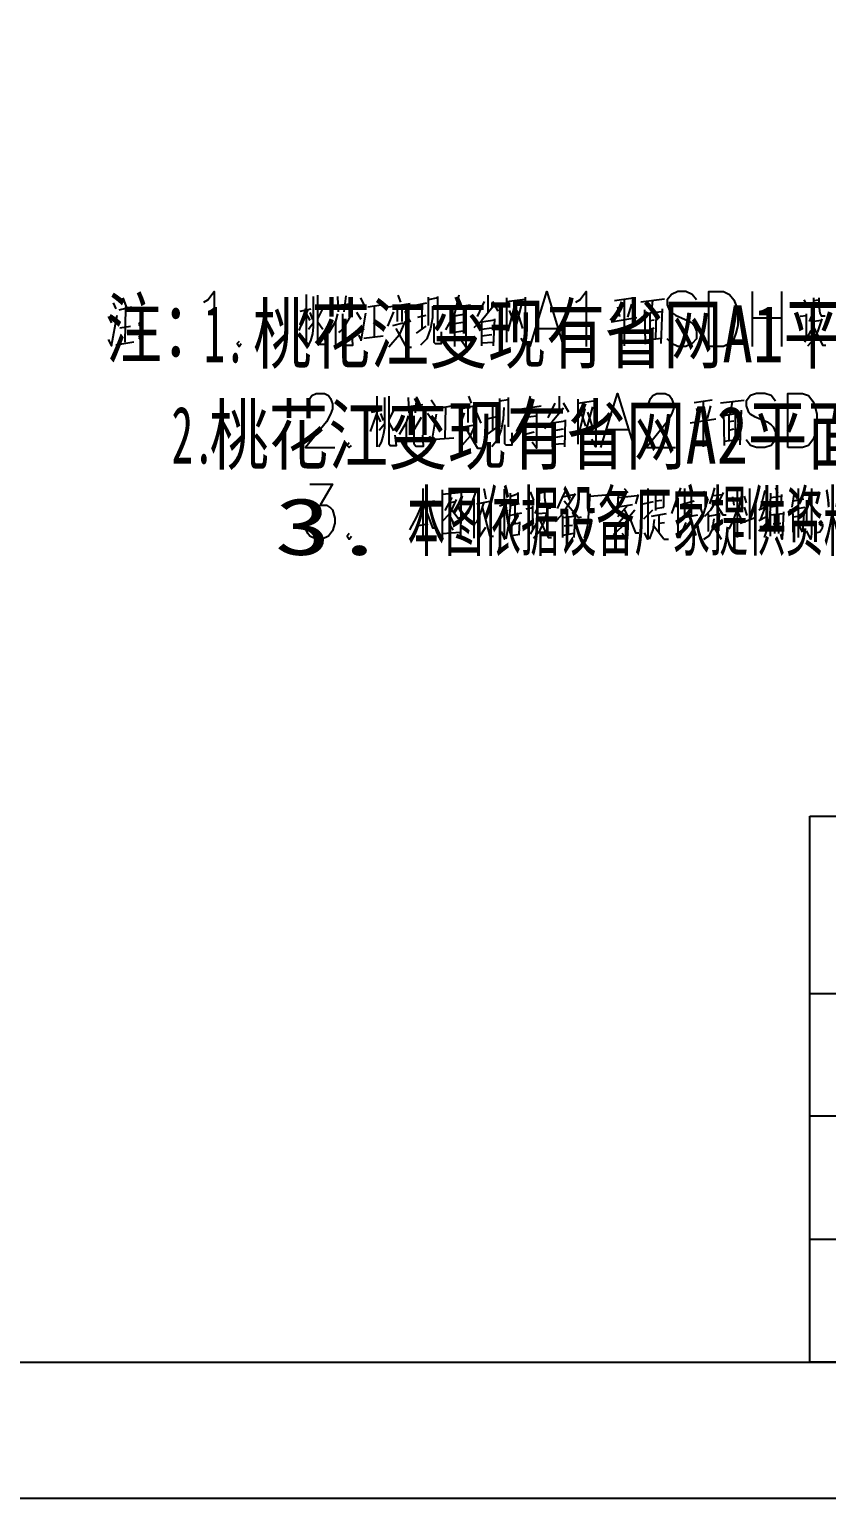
# Model space of a CAD drawing. Header units: metres. Extents: x 17 to 1264, y 17 to 859.
# Drawn here: x 506.6 to 672.3, y 16.8 to 322.2 of the extents above; entities that cross this region are included whole.
import ezdxf

# ---------------------------------------------------------------- set-up
doc = ezdxf.new("R2010")
doc.units = ezdxf.units.M
for name, color, linetype in [('LINES', 7, 'Continuous'), ('POLYLINES', 4, 'Continuous'), ('RECTS', 7, 'Continuous'), ('TEXTS', 3, 'Continuous')]:
    doc.layers.add(name, color=color, linetype=linetype)

msp = doc.modelspace()

# ---------------------------------------------------------------- linework, layer by layer
at = {"layer": 'LINES'}
for p, q in [((526.026, 266.4), (526.746, 264.528)), ((564.186, 267.12), (564.186, 256.608)), ((565.626, 266.688), (565.626, 260.208)), ((570.666, 266.688), (570.81, 263.52)), ((572.394, 266.832), (571.962, 263.52)), ((575.418, 266.4), (576.138, 264.96)), ((583.194, 266.976), (583.77, 265.536)), ((589.53, 266.544), (589.53, 260.64)), ((591.546, 266.4), (589.53, 265.968)), ((591.546, 260.64), (591.546, 266.688)), ((599.754, 262.512), (601.194, 265.68)), ((601.914, 266.976), (601.914, 263.52)), ((604.074, 263.664), (602.922, 265.68)), ((605.802, 266.4), (605.802, 257.184)), ((605.802, 265.68), (609.69, 266.112)), ((628.266, 265.824), (632.154, 266.4)), ((630.282, 265.968), (630.282, 256.464)), ((638.634, 266.112), (633.738, 265.536)), ((635.898, 263.232), (636.186, 265.824)), ((656.922, 256.32), (656.922, 267.696)), ((662.97, 267.696), (662.97, 256.32)), ((667.578, 265.968), (668.442, 264.384)), ((669.594, 266.4), (669.594, 264.24)), ((669.594, 265.824), (670.746, 265.968)), ((524.01, 265.392), (524.586, 264.096)), ((525.306, 263.952), (527.898, 264.528)), ((526.602, 264.24), (526.458, 257.184)), ((564.186, 263.52), (562.602, 259.632)), ((562.89, 263.664), (565.194, 264.096)), ((564.186, 263.088), (564.906, 261.792)), ((564.906, 263.376), (565.482, 261.936)), ((567.786, 264.528), (566.49, 262.08)), ((569.226, 264.672), (573.69, 265.248)), ((575.562, 261.936), (574.698, 263.376)), ((575.562, 257.472), (576.57, 263.232)), ((577.002, 264.528), (579.738, 264.96)), ((578.298, 264.672), (578.298, 258.336)), ((582.33, 263.52), (581.034, 260.496)), ((581.322, 264.528), (585.786, 265.248)), ((583.05, 264.672), (583.05, 261.504)), ((584.058, 264.96), (584.058, 261.504)), ((584.634, 263.664), (585.786, 261.36)), ((587.226, 264.96), (589.242, 265.392)), ((587.37, 262.368), (589.098, 262.8)), ((588.234, 259.92), (588.234, 265.104)), ((593.418, 264.24), (598.314, 264.96)), ((595.002, 263.088), (595.002, 256.32)), ((595.002, 262.656), (597.306, 263.088)), ((607.386, 264.528), (606.09, 259.488)), ((606.378, 263.808), (607.53, 260.784)), ((608.826, 264.816), (607.386, 259.2)), ((607.962, 263.808), (609.114, 260.064)), ((628.842, 264.528), (629.274, 262.512)), ((631.002, 262.368), (631.866, 265.104)), ((634.458, 263.952), (634.602, 256.752)), ((638.058, 263.52), (634.458, 263.088)), ((635.61, 263.088), (635.61, 257.904)), ((636.906, 263.232), (636.762, 257.904)), ((637.914, 256.896), (638.202, 264.096)), ((668.154, 262.656), (666.858, 262.512)), ((668.154, 258.192), (668.154, 263.088)), ((523.002, 262.512), (523.722, 261.216)), ((525.45, 260.208), (527.61, 260.496)), ((529.77, 260.928), (529.626, 260.928)), ((529.626, 260.928), (529.77, 260.928)), ((564.618, 259.92), (565.626, 261.216)), ((566.49, 261.504), (567.642, 259.92)), ((570.234, 261.504), (570.234, 256.32)), ((582.186, 260.64), (584.346, 261.216)), ((587.082, 259.056), (589.098, 260.496)), ((595.002, 261.072), (596.73, 261.36)), ((603.354, 261.792), (600.618, 261.36)), ((600.618, 261.648), (600.618, 256.464)), ((600.618, 259.92), (602.778, 260.208)), ((603.066, 256.464), (603.354, 262.08)), ((611.994, 260.064), (616.314, 260.064)), ((632.874, 262.224), (627.546, 261.36)), ((636.474, 261.792), (635.61, 261.648)), ((635.61, 259.92), (636.474, 260.208)), ((656.922, 262.224), (662.97, 262.224)), ((669.018, 259.632), (667.722, 257.184)), ((669.162, 261.504), (671.178, 261.792)), ((671.322, 262.08), (670.458, 259.344)), ((528.33, 257.184), (524.586, 256.608)), ((529.77, 258.192), (529.626, 258.192)), ((529.626, 258.192), (529.77, 258.192)), ((575.562, 257.76), (575.13, 258.624)), ((576.138, 258.048), (580.17, 258.48)), ((596.73, 259.488), (595.002, 259.2)), ((600.618, 258.48), (602.778, 258.768)), ((600.618, 257.04), (603.066, 257.184)), ((634.602, 257.616), (637.914, 258.048)), ((578.874, 245.952), (578.874, 235.44)), ((580.458, 245.664), (580.458, 239.184)), ((585.354, 245.664), (585.498, 242.496)), ((587.082, 245.808), (586.794, 242.496)), ((590.106, 245.232), (590.97, 243.936)), ((597.882, 245.952), (598.458, 244.512)), ((601.914, 243.936), (603.93, 244.368)), ((604.362, 245.52), (604.362, 239.616)), ((606.234, 245.232), (604.362, 244.944)), ((606.234, 239.616), (606.234, 245.664)), ((614.442, 241.488), (615.882, 244.512)), ((616.746, 245.952), (616.746, 242.496)), ((618.762, 242.64), (617.61, 244.512)), ((620.634, 245.376), (620.634, 236.016)), ((620.634, 244.512), (624.378, 245.088)), ((644.826, 244.656), (648.57, 245.232)), ((646.698, 244.944), (646.698, 235.44)), ((655.194, 245.088), (650.298, 244.512)), ((652.314, 242.208), (652.746, 244.8)), ((578.874, 242.496), (577.434, 238.608)), ((577.722, 242.64), (579.882, 243.072)), ((578.874, 242.064), (579.594, 240.624)), ((579.594, 242.352), (580.17, 240.912)), ((582.474, 243.36), (581.322, 241.056)), ((584.058, 243.648), (588.378, 244.224)), ((590.394, 240.912), (589.386, 242.352)), ((590.25, 236.448), (591.258, 242.208)), ((591.69, 243.504), (594.426, 243.936)), ((593.13, 243.648), (592.986, 237.312)), ((597.018, 242.496), (595.866, 239.328)), ((596.154, 243.36), (600.474, 244.224)), ((597.738, 243.648), (597.738, 240.48)), ((598.89, 243.936), (598.89, 240.48)), ((599.466, 242.64), (600.474, 240.336)), ((602.058, 241.344), (603.786, 241.776)), ((602.922, 238.752), (602.922, 244.08)), ((608.106, 243.216), (613.002, 243.936)), ((609.69, 242.064), (609.69, 235.296)), ((609.69, 241.632), (611.994, 241.92)), ((622.074, 243.36), (620.922, 238.464)), ((621.21, 242.64), (622.218, 239.76)), ((623.658, 243.792), (622.074, 238.032)), ((622.65, 242.64), (623.802, 239.04)), ((645.258, 243.504), (645.69, 241.488)), ((647.562, 241.344), (648.282, 243.936)), ((650.874, 242.928), (651.018, 235.728)), ((654.474, 242.496), (650.874, 241.92)), ((652.026, 242.064), (652.026, 236.736)), ((653.322, 242.208), (653.322, 236.88)), ((654.33, 235.872), (654.618, 243.072)), ((579.306, 238.896), (580.458, 240.192)), ((581.322, 240.48), (582.33, 238.752)), ((584.922, 240.48), (584.922, 235.296)), ((597.018, 239.616), (599.178, 240.048)), ((601.77, 238.032), (603.786, 239.472)), ((609.69, 240.048), (611.562, 240.336)), ((611.562, 238.464), (609.69, 238.032)), ((618.042, 240.768), (615.306, 240.336)), ((615.306, 240.624), (615.306, 235.44)), ((615.306, 238.752), (617.61, 239.184)), ((617.898, 235.44), (618.042, 241.056)), ((626.682, 239.04), (631.002, 239.04)), ((649.29, 241.2), (643.962, 240.336)), ((653.034, 240.768), (652.026, 240.624)), ((652.026, 238.896), (653.034, 239.184)), ((590.25, 236.736), (589.818, 237.6)), ((590.97, 237.024), (594.858, 237.312)), ((615.306, 237.312), (617.61, 237.744)), ((615.306, 236.016), (617.898, 236.16)), ((651.018, 236.592), (654.33, 237.024)), ((588.378, 226.8), (588.378, 216.288)), ((592.41, 226.512), (592.41, 216.576)), ((592.41, 226.368), (592.41, 217.008)), ((596.298, 217.152), (596.442, 226.368)), ((599.61, 226.8), (597.738, 221.616)), ((601.05, 226.8), (601.482, 224.64)), ((610.698, 226.08), (611.418, 224.352)), ((612.57, 226.368), (612.57, 224.208)), ((612.57, 225.792), (613.722, 226.08)), ((618.186, 226.656), (617.322, 224.784)), ((630.282, 226.8), (631.002, 225.936)), ((636.762, 226.224), (636.762, 222.192)), ((638.49, 226.08), (636.762, 225.648)), ((638.49, 222.912), (638.49, 226.224)), ((641.946, 226.944), (640.074, 221.616)), ((642.81, 226.8), (642.81, 220.896)), ((644.25, 221.04), (644.25, 226.8)), ((646.698, 226.224), (647.562, 224.64)), ((653.754, 226.8), (653.754, 216.576)), ((656.346, 216.288), (656.346, 226.8)), ((659.514, 226.368), (658.506, 222.48)), ((661.674, 226.944), (662.106, 225.792)), ((666.426, 226.8), (666.426, 216.576)), ((585.93, 223.488), (590.826, 224.208)), ((596.442, 225.936), (592.41, 225.504)), ((594.426, 224.928), (592.986, 222.192)), ((593.85, 223.776), (595.146, 224.064)), ((599.034, 224.64), (599.034, 216.432)), ((599.61, 223.632), (602.778, 224.208)), ((604.362, 223.2), (606.234, 223.776)), ((608.25, 225.648), (606.522, 225.072)), ((608.394, 223.632), (606.522, 223.2)), ((607.53, 223.488), (607.53, 219.456)), ((608.25, 223.632), (608.25, 225.936)), ((611.274, 218.304), (611.274, 223.2)), ((617.322, 224.784), (616.314, 222.624)), ((617.466, 225.072), (619.77, 225.504)), ((623.082, 225.216), (627.258, 225.504)), ((628.986, 225.504), (628.842, 223.2)), ((631.002, 223.344), (628.842, 220.896)), ((628.986, 224.928), (633.018, 225.36)), ((629.418, 223.056), (632.01, 223.488)), ((633.162, 225.504), (632.586, 223.632)), ((634.17, 223.632), (636.33, 224.064)), ((636.762, 224.208), (638.058, 224.352)), ((636.762, 222.624), (638.49, 222.912)), ((641.37, 224.784), (641.37, 216.432)), ((642.09, 223.488), (644.826, 224.208)), ((648.714, 225.36), (650.73, 225.504)), ((649.722, 225.36), (649.146, 223.776)), ((650.01, 224.064), (650.874, 225.936)), ((652.746, 225.072), (653.034, 223.344)), ((654.618, 225.36), (654.042, 222.624)), ((655.194, 225.216), (655.626, 223.776)), ((655.194, 222.912), (655.77, 221.184)), ((658.218, 222.336), (659.514, 222.912)), ((659.802, 223.776), (658.506, 220.176)), ((660.666, 224.928), (662.826, 225.216)), ((662.97, 223.344), (660.666, 222.912)), ((662.97, 225.504), (662.826, 223.344)), ((664.698, 222.336), (667.866, 222.912)), ((665.562, 225.936), (665.13, 222.912)), ((665.418, 224.208), (667.578, 224.64)), ((668.154, 224.352), (668.154, 219.456)), ((592.554, 220.032), (593.85, 221.472)), ((594.138, 220.752), (594.714, 219.744)), ((600.186, 221.184), (600.186, 216.864)), ((602.202, 222.336), (601.482, 220.464)), ((606.09, 222.192), (604.362, 220.32)), ((606.378, 221.184), (608.97, 221.76)), ((608.394, 217.296), (608.538, 219.888)), ((611.274, 222.768), (609.834, 222.48)), ((612.282, 221.616), (614.154, 221.76)), ((614.298, 222.192), (613.434, 219.456)), ((617.466, 221.184), (617.466, 216.576)), ((617.466, 220.752), (619.914, 221.04)), ((618.618, 220.896), (618.618, 217.44)), ((620.058, 221.328), (619.77, 216.576)), ((630.714, 221.472), (628.698, 219.168)), ((630.282, 222.48), (631.002, 220.896)), ((631.002, 220.608), (632.442, 222.336)), ((634.314, 220.464), (636.186, 222.336)), ((635.898, 221.04), (639.066, 221.616)), ((637.482, 221.328), (637.482, 217.584)), ((641.802, 220.608), (645.546, 221.328)), ((647.706, 221.616), (647.706, 217.872)), ((647.706, 221.04), (650.01, 221.472)), ((648.858, 220.464), (648.57, 218.16)), ((650.01, 221.76), (649.866, 218.016)), ((652.17, 222.192), (654.762, 222.768)), ((653.754, 222.048), (654.474, 220.464)), ((654.33, 219.6), (657.498, 220.752)), ((659.802, 220.896), (658.218, 220.032)), ((660.666, 216.864), (660.666, 221.904)), ((660.666, 221.328), (663.258, 221.616)), ((661.53, 221.328), (661.53, 217.44)), ((662.394, 217.44), (662.394, 221.616)), ((665.274, 221.616), (665.274, 217.728)), ((665.274, 220.896), (667.434, 221.184)), ((667.578, 221.616), (667.29, 217.872)), ((587.082, 219.024), (589.53, 219.456)), ((592.41, 217.44), (596.154, 217.728)), ((593.85, 219.456), (594.714, 218.16)), ((600.186, 216.72), (601.482, 218.736)), ((606.81, 219.744), (606.81, 216.288)), ((608.538, 219.6), (606.81, 219.312)), ((606.81, 217.008), (608.538, 217.296)), ((611.994, 219.6), (610.698, 217.296)), ((619.77, 217.44), (617.466, 217.008)), ((617.754, 219.024), (619.482, 219.168)), ((638.49, 216.288), (636.33, 219.024)), ((637.482, 219.6), (638.634, 219.744)), ((643.098, 219.744), (641.658, 216.432)), ((644.25, 219.744), (645.114, 217.008)), ((649.146, 218.304), (650.442, 216.288)), ((658.218, 218.016), (659.802, 219.6)), ((661.242, 219.456), (662.826, 219.6)), ((667.29, 217.728), (666.714, 219.024)), ((671.178, 219.6), (671.034, 219.6)), ((671.034, 219.6), (671.178, 219.6)), ((638.49, 216.288), (639.498, 216.288)), ((668.874, 158.688), (1179.066, 158.688)), ((668.874, 158.688), (1179.066, 158.688)), ((668.874, 45.216), (668.874, 158.688)), ((668.874, 45.216), (668.874, 158.688)), ((668.874, 121.824), (1179.066, 121.824)), ((924.042, 96.336), (668.874, 96.336)), ((935.13, 70.704), (668.874, 70.704)), ((87.762, 45.216), (1179.138, 45.216)), ((87.762, 45.216), (1179.138, 45.216)), ((1179.066, 45.216), (668.874, 45.216)), ((1179.066, 45.216), (668.874, 45.216))]:
    msp.add_line(p, q, dxfattribs=at)
at = {"layer": 'POLYLINES'}
for points in [[(542.874, 265.536), (543.738, 265.968), (545.034, 267.696), (545.034, 256.32)], [(566.49, 266.976), (566.49, 257.184), (566.922, 256.752), (568.218, 256.752), (567.93, 258.912)], [(595.866, 266.976), (595.002, 263.088), (593.13, 259.776)], [(609.69, 266.544), (609.69, 256.608), (608.826, 258.048)], [(610.698, 256.32), (614.154, 267.696), (617.61, 256.32)], [(620.202, 265.536), (621.066, 265.968), (622.362, 267.696), (622.362, 256.32)], [(645.258, 265.968), (644.394, 267.12), (643.098, 267.696), (641.37, 267.696), (640.074, 267.12), (639.21, 265.968), (639.21, 264.96), (639.642, 263.808), (640.074, 263.376), (640.938, 262.8), (643.53, 261.648), (644.394, 261.216), (644.826, 260.64), (645.258, 259.488), (645.258, 257.904), (644.394, 256.896), (643.098, 256.32), (641.37, 256.32), (640.074, 256.896), (639.21, 257.904)], [(647.85, 256.32), (647.85, 267.696), (650.874, 267.696), (652.17, 267.12), (653.034, 265.968), (653.466, 264.96), (653.898, 263.376), (653.898, 260.64), (653.466, 259.056), (653.034, 257.904), (652.17, 256.896), (650.874, 256.32), (647.85, 256.32)], [(670.746, 266.4), (670.746, 264.816), (670.89, 263.232), (671.178, 262.656), (672.042, 262.656)], [(523.002, 257.76), (523.722, 256.464), (524.874, 262.8)], [(570.666, 263.088), (570.234, 261.504), (568.794, 259.056)], [(570.954, 259.2), (571.818, 259.92), (573.402, 262.656)], [(571.674, 263.088), (571.674, 257.184), (572.25, 256.608), (573.834, 256.608), (573.69, 258.912)], [(590.394, 264.672), (590.394, 262.224), (589.962, 260.064), (589.242, 257.904), (587.946, 256.608)], [(597.306, 263.376), (597.306, 256.176), (596.442, 257.472)], [(602.922, 264.528), (600.618, 261.648), (599.034, 260.208)], [(669.594, 264.384), (669.306, 262.944), (668.73, 261.504)], [(530.109, 260.916), (529.731, 261.389), (529.353, 260.916)], [(529.353, 260.916), (529.731, 260.444), (530.109, 260.916)], [(530.015, 260.916), (529.731, 261.271), (529.448, 260.916)], [(529.448, 260.916), (529.731, 260.562), (530.015, 260.916)], [(529.92, 260.916), (529.731, 261.153), (529.542, 260.916)], [(529.542, 260.916), (529.731, 260.68), (529.92, 260.916)], [(565.626, 260.352), (565.482, 258.912), (565.05, 257.472), (564.474, 256.464)], [(584.634, 261.504), (583.482, 258.624), (581.322, 256.176)], [(582.762, 260.064), (584.922, 256.176), (586.074, 256.176)], [(590.682, 261.072), (590.682, 257.184), (590.97, 256.896), (592.266, 256.896), (592.266, 259.344)], [(669.45, 260.64), (671.466, 256.608), (672.186, 256.608)], [(530.109, 258.199), (529.731, 258.672), (529.353, 258.199)], [(529.353, 258.199), (529.731, 257.727), (530.109, 258.199)], [(530.015, 258.199), (529.731, 258.554), (529.448, 258.199)], [(529.448, 258.199), (529.731, 257.845), (530.015, 258.199)], [(529.92, 258.199), (529.731, 258.435), (529.542, 258.199)], [(529.542, 258.199), (529.731, 257.963), (529.92, 258.199)], [(550.218, 257.328), (549.786, 256.896), (550.218, 256.32), (550.65, 256.896)], [(668.442, 256.464), (669.738, 257.904), (670.458, 259.344)], [(564.474, 243.936), (564.474, 244.368), (564.906, 245.52), (565.338, 246.096), (566.202, 246.528), (567.93, 246.528), (568.794, 246.096), (569.226, 245.52), (569.658, 244.368), (569.658, 243.36), (569.226, 242.208), (568.362, 240.624), (564.042, 235.296), (570.09, 235.296)], [(581.322, 245.952), (581.322, 236.16), (581.61, 235.728), (582.906, 235.728), (582.618, 237.888)], [(610.698, 245.952), (609.69, 242.064), (607.818, 238.608)], [(624.378, 245.52), (624.378, 235.44), (623.514, 237.024)], [(625.386, 235.296), (628.842, 246.528), (632.298, 235.296)], [(635.322, 243.936), (635.322, 244.368), (635.754, 245.52), (636.186, 246.096), (637.05, 246.528), (638.778, 246.528), (639.642, 246.096), (640.074, 245.52), (640.506, 244.368), (640.506, 243.36), (640.074, 242.208), (639.21, 240.624), (634.89, 235.296), (640.938, 235.296)], [(661.674, 244.944), (660.81, 246.096), (659.514, 246.528), (657.786, 246.528), (656.49, 246.096), (655.626, 244.944), (655.626, 243.936), (656.058, 242.784), (656.49, 242.208), (657.354, 241.776), (659.946, 240.624), (660.81, 240.048), (661.242, 239.616), (661.674, 238.464), (661.674, 236.88), (660.81, 235.728), (659.514, 235.296), (657.786, 235.296), (656.49, 235.728), (655.626, 236.88)], [(664.266, 235.296), (664.266, 246.528), (667.29, 246.528), (668.586, 246.096), (669.45, 244.944), (669.882, 243.936), (670.314, 242.208), (670.314, 239.616), (669.882, 237.888), (669.45, 236.88), (668.586, 235.728), (667.29, 235.296), (664.266, 235.296)], [(585.354, 241.92), (584.922, 240.48), (583.482, 238.032)], [(585.642, 238.032), (586.506, 238.896), (588.09, 241.632)], [(586.506, 241.92), (586.506, 236.16), (586.938, 235.584), (588.522, 235.584), (588.378, 237.888)], [(605.226, 243.648), (605.082, 241.2), (604.65, 239.04), (603.93, 236.88), (602.778, 235.44)], [(611.994, 242.352), (611.994, 235.152), (611.13, 236.448)], [(617.61, 243.504), (615.306, 240.624), (613.722, 239.184)], [(580.458, 239.328), (580.17, 237.888), (579.738, 236.448), (579.162, 235.44)], [(599.466, 240.48), (598.17, 237.6), (596.01, 235.152)], [(597.45, 239.04), (599.754, 235.152), (600.762, 235.152)], [(605.37, 240.048), (605.37, 236.16), (605.658, 235.872), (606.954, 235.872), (606.954, 238.32)], [(573.114, 236.304), (572.682, 235.728), (573.114, 235.296), (573.546, 235.728)], [(564.906, 227.664), (569.658, 227.664), (567.066, 223.344), (568.362, 223.344), (569.226, 222.768), (569.658, 222.336), (570.09, 220.608), (570.09, 219.6), (569.658, 218.016), (568.794, 216.864), (567.498, 216.288), (566.202, 216.288), (564.906, 216.864), (564.474, 217.44), (564.042, 218.448)], [(604.65, 217.872), (605.37, 216.288), (605.37, 226.656)], [(613.722, 226.368), (613.722, 224.928), (613.866, 223.344), (614.298, 222.768), (615.018, 222.768)], [(635.178, 226.8), (635.178, 216.288), (634.458, 217.584)], [(649.002, 226.944), (648.57, 225.216), (647.994, 223.632)], [(669.162, 226.8), (669.162, 217.44), (669.018, 216.288), (668.154, 218.016)], [(588.234, 223.632), (587.082, 220.896), (585.642, 218.16)], [(588.522, 223.632), (590.394, 218.592), (591.114, 218.592)], [(593.85, 221.472), (594.426, 222.336), (595.434, 224.496)], [(593.85, 223.056), (595.722, 220.608), (596.154, 220.752)], [(601.05, 223.92), (600.33, 221.616), (599.466, 219.6)], [(600.762, 222.912), (602.346, 216.864), (603.066, 216.864)], [(606.522, 225.792), (606.522, 222.912), (606.234, 219.312), (605.658, 216.288)], [(612.57, 224.352), (612.282, 222.912), (611.706, 221.616)], [(620.058, 225.648), (618.618, 223.344), (617.178, 221.184), (615.882, 219.888)], [(617.754, 224.208), (620.778, 220.752), (621.354, 220.896)], [(623.082, 225.648), (622.938, 222.48), (622.65, 219.024), (621.93, 216.432)], [(646.122, 222.624), (646.698, 221.184), (647.706, 224.64)], [(646.986, 221.04), (648.282, 222.336), (649.146, 223.776)], [(649.146, 223.776), (650.73, 221.328), (651.45, 221.328)], [(660.666, 225.792), (660.522, 220.896), (660.09, 218.88), (659.37, 216.576)], [(612.426, 220.752), (614.442, 216.576), (615.162, 216.576)], [(631.002, 220.32), (629.85, 218.88), (627.978, 217.152)], [(631.002, 220.896), (631.002, 218.736), (630.858, 216.288), (629.85, 217.44)], [(631.29, 220.896), (632.586, 217.584), (633.306, 217.584)], [(636.474, 220.32), (636.186, 218.16), (635.466, 216.288)], [(653.754, 222.48), (652.89, 220.176), (652.026, 218.304)], [(663.402, 221.904), (663.114, 216.288), (662.826, 217.296)], [(671.49, 219.544), (671.112, 220.016), (670.734, 219.544)], [(671.395, 219.544), (671.112, 219.898), (670.828, 219.544)], [(573.114, 217.44), (572.682, 216.864), (573.114, 216.288), (573.546, 216.864)], [(596.298, 216.864), (596.298, 217.152), (596.154, 217.728)], [(611.418, 216.432), (612.714, 218.016), (613.434, 219.456)], [(646.842, 216.288), (647.994, 217.008), (648.57, 218.16)], [(671.466, 219.456), (671.466, 218.88), (671.322, 218.304), (670.89, 217.728), (670.314, 217.584)], [(670.734, 219.544), (671.112, 219.071), (671.49, 219.544)], [(670.828, 219.544), (671.112, 219.19), (671.395, 219.544)], [(671.301, 219.544), (671.112, 219.78), (670.923, 219.544)], [(670.923, 219.544), (671.112, 219.308), (671.301, 219.544)]]:
    msp.add_lwpolyline(points, dxfattribs=at)
at = {"layer": 'RECTS'}
msp.add_lwpolyline([(16.842, 858.816), (1207.434, 858.816), (1207.434, 16.848), (16.842, 16.848)], dxfattribs=at)

# ---------------------------------------------------------------- texts
at = {"layer": 'TEXTS'}
for s, width, p in [('注：', 0.750221, (522.57, 254.087)), ('桃花江变现有省网A1平面SDH设备OSN 1800V（R20）扩容4×STM-16光接口板1块', 0.789484, (553.098, 252.994)), ('1.', 0.541752, (542.874, 252.994)), ('桃花江变现有省网A2平面SDH设备S385（R22）扩容4×STM-16光接口板1块', 0.80115, (544.026, 231.97)), ('2.', 0.55422, (536.17, 231.97)), ('本图依据设备厂家提供资料编制，请根据现场到货情况调整至本图布置方式。', 0.509028, (585.21, 214.055)), ('3.', 1.454959, (557.572, 212.962))]:
    msp.add_text(s, height=11.88, dxfattribs=dict(at, width=width)).set_placement(p)

doc.saveas('drawing.dxf')
